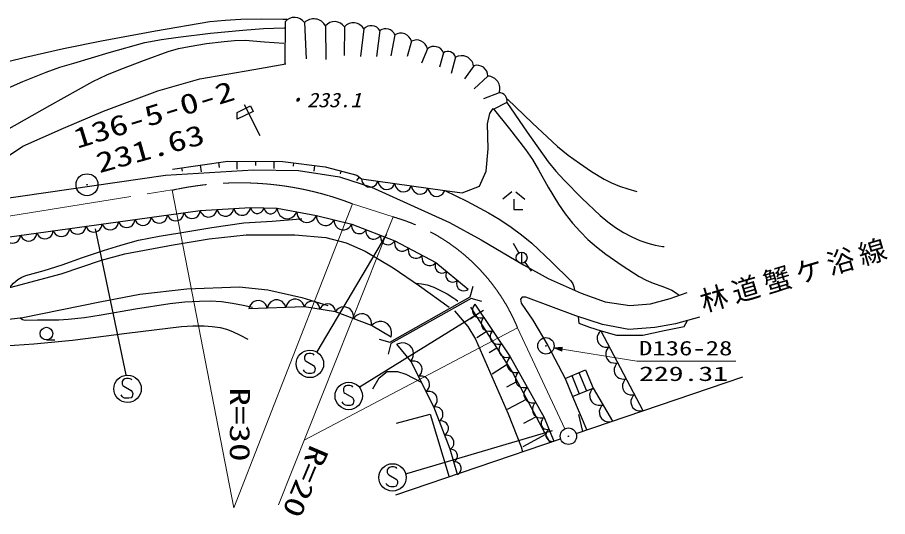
# Model space of a CAD drawing. Units: millimetres, scale not verified. Extents: x 40000 to 680000, y 20000 to 380000.
# Drawn here: x 301816 to 380898, y 262523 to 307846 of the extents above; entities that cross this region are included whole.
import ezdxf
from ezdxf.enums import TextEntityAlignment as Align

# ---------------------------------------------------------------- set-up
doc = ezdxf.new("R2010")
doc.units = ezdxf.units.MM
doc.header["$LTSCALE"] = 1000
doc.linetypes.add('CHAIN', pattern=[18.5, 12, -1.5, 3.5, -1.5])
for name, color, linetype, lineweight in [('M-BGD', 7, 'Continuous', 25), ('M-BGD-HTXT', 7, 'Continuous', 13), ('M-BMK', 2, 'CHAIN', 13), ('M-OTRS', 6, 'Continuous', 25), ('M-STR-STRC', 7, 'Continuous', 25)]:
    doc.layers.add(name, color=color, linetype=linetype, lineweight=lineweight)
doc.layers.add('M-BMK-SRVR', color=7, linetype='Continuous')
doc.styles.add('ＭＳ ゴシック', font='')
doc.styles.get('ＭＳ ゴシック').set_extended_font_data('MS Gothic')

# ---------------------------------------------------------------- blocks, each defined once
blk = doc.blocks.new('BUHIN1')
at = {"color": 3, "linetype": 'Continuous', "lineweight": 25}
for radius in [746, 22.5]:
    blk.add_circle((0, 0), radius, dxfattribs=at)
blk = doc.blocks.new('BUHIN2')
at = {"color": 3, "linetype": 'Continuous', "lineweight": 25}
for radius in [995, 30]:
    blk.add_circle((0, 0), radius, dxfattribs=at)
blk = doc.blocks.new('BUHIN45')
at = {"color": 7, "linetype": 'Continuous', "lineweight": 25}
blk.add_lwpolyline([(-591, -461), (-440, -562), (-280, -622), (-63, -662), (122, -631), (295, -567), (478, -425), (583, -272), (657, -100), (671, 120), (649, 288), (591, 461)], dxfattribs=at)
blk = doc.blocks.new('BUHIN46')
at = {"color": 7, "linetype": 'Continuous', "lineweight": 25}
blk.add_lwpolyline([(-638, -421), (-493, -536), (-335, -610), (-118, -668), (73, -652), (255, -601), (452, -471), (571, -324), (661, -155), (693, 68), (684, 240), (638, 421)], dxfattribs=at)
blk = doc.blocks.new('BUHIN47')
at = {"color": 7, "linetype": 'Continuous', "lineweight": 25}
blk.add_lwpolyline([(-531, -290), (-425, -390), (-305, -459), (-137, -519), (14, -520), (161, -491), (326, -402), (429, -294), (511, -166), (551, 7), (556, 144), (531, 290)], dxfattribs=at)
blk = doc.blocks.new('BUHIN48')
at = {"color": 7, "linetype": 'Continuous', "lineweight": 25}
blk.add_lwpolyline([(-854, -303), (-720, -477), (-558, -607), (-325, -736), (-101, -771), (122, -764), (387, -670), (565, -535), (716, -366), (816, -119), (855, 83), (854, 303)], dxfattribs=at)
blk = doc.blocks.new('BUHIN49')
at = {"color": 7, "linetype": 'Continuous', "lineweight": 25}
blk.add_lwpolyline([(-791, -233), (-679, -397), (-538, -524), (-333, -652), (-131, -696), (73, -701), (318, -629), (487, -515), (633, -369), (736, -149), (782, 32), (791, 233)], dxfattribs=at)
blk = doc.blocks.new('BUHIN50')
at = {"color": 7, "linetype": 'Continuous', "lineweight": 25}
blk.add_lwpolyline([(-692, -112), (-614, -262), (-509, -384), (-350, -514), (-184, -573), (-13, -598), (201, -564), (355, -486), (494, -378), (604, -204), (662, -56), (692, 112)], dxfattribs=at)
blk = doc.blocks.new('BUHIN51')
at = {"color": 7, "linetype": 'Continuous', "lineweight": 25}
blk.add_lwpolyline([(-702, -29), (-642, -188), (-552, -322), (-409, -470), (-251, -548), (-84, -594), (133, -585), (296, -525), (447, -435), (577, -275), (652, -135), (702, 29)], dxfattribs=at)
blk = doc.blocks.new('BUHIN52')
at = {"color": 7, "linetype": 'Continuous', "lineweight": 25}
blk.add_lwpolyline([(-627, 103), (-603, -49), (-548, -184), (-448, -342), (-323, -440), (-183, -511), (11, -542), (166, -519), (316, -467), (461, -349), (553, -238), (627, -103)], dxfattribs=at)
blk = doc.blocks.new('BUHIN53')
at = {"color": 7, "linetype": 'Continuous', "lineweight": 25}
blk.add_lwpolyline([(-647, 315), (-671, 143), (-655, -21), (-598, -225), (-493, -372), (-365, -494), (-165, -592), (11, -618), (191, -609), (386, -529), (522, -439), (647, -315)], dxfattribs=at)
blk = doc.blocks.new('BUHIN54')
at = {"color": 7, "linetype": 'Continuous', "lineweight": 25}
blk.add_lwpolyline([(-680, 403), (-722, 216), (-719, 35), (-675, -193), (-573, -363), (-444, -509), (-233, -634), (-43, -677), (155, -684), (376, -613), (533, -527), (680, -403)], dxfattribs=at)
blk = doc.blocks.new('BUHIN55')
at = {"color": 7, "linetype": 'Continuous', "lineweight": 25}
blk.add_lwpolyline([(-457, 355), (-505, 223), (-519, 91), (-508, -79), (-450, -211), (-369, -329), (-227, -439), (-93, -488), (50, -511), (217, -480), (339, -432), (457, -355)], dxfattribs=at)
blk = doc.blocks.new('BUHIN56')
at = {"color": 7, "linetype": 'Continuous', "lineweight": 25}
blk.add_lwpolyline([(-758, 429), (-800, 222), (-792, 23), (-739, -227), (-624, -413), (-478, -570), (-243, -703), (-32, -747), (186, -750), (428, -667), (599, -569), (758, -429)], dxfattribs=at)
blk = doc.blocks.new('BUHIN57')
at = {"color": 7, "linetype": 'Continuous', "lineweight": 25}
blk.add_lwpolyline([(-695, 434), (-743, 242), (-744, 54), (-704, -183), (-603, -362), (-473, -517), (-257, -651), (-61, -701), (144, -713), (375, -645), (540, -560), (695, -434)], dxfattribs=at)
blk = doc.blocks.new('BUHIN58')
at = {"color": 7, "linetype": 'Continuous', "lineweight": 25}
blk.add_lwpolyline([(712, 451), (555, 581), (382, 666), (144, 735), (-67, 721), (-268, 668), (-489, 529), (-623, 369), (-725, 185), (-765, -60), (-759, -251), (-712, -451)], dxfattribs=at)
blk = doc.blocks.new('BUHIN59')
at = {"color": 7, "linetype": 'Continuous', "lineweight": 25}
blk.add_lwpolyline([(666, 255), (558, 389), (428, 488), (242, 585), (65, 609), (-111, 599), (-317, 520), (-455, 410), (-571, 274), (-645, 78), (-672, -81), (-666, -255)], dxfattribs=at)
blk = doc.blocks.new('BUHIN60')
at = {"color": 7, "linetype": 'Continuous', "lineweight": 25}
blk.add_lwpolyline([(865, 140), (768, 329), (637, 481), (437, 643), (230, 716), (16, 748), (-252, 705), (-445, 607), (-618, 472), (-756, 255), (-828, 70), (-865, -140)], dxfattribs=at)
blk = doc.blocks.new('BUHIN63')
at = {"color": 7, "linetype": 'Continuous', "lineweight": 25}
blk.add_lwpolyline([(646, -423), (695, -242), (700, -66), (667, 159), (575, 330), (455, 477), (255, 608), (71, 659), (-122, 675), (-341, 615), (-497, 537), (-646, 423)], dxfattribs=at)
blk = doc.blocks.new('BUHIN64')
at = {"color": 7, "linetype": 'Continuous', "lineweight": 25}
blk.add_lwpolyline([(537, -430), (596, -274), (615, -118), (605, 84), (539, 243), (445, 385), (278, 518), (120, 579), (-50, 609), (-250, 575), (-395, 519), (-537, 430)], dxfattribs=at)
blk = doc.blocks.new('BUHIN65')
at = {"color": 7, "linetype": 'Continuous', "lineweight": 25}
blk.add_lwpolyline([(427, -410), (489, -281), (518, -149), (525, 25), (480, 167), (410, 295), (278, 422), (147, 486), (4, 525), (-169, 511), (-298, 475), (-427, 410)], dxfattribs=at)
blk = doc.blocks.new('BUHIN66')
at = {"color": 7, "linetype": 'Continuous', "lineweight": 25}
blk.add_lwpolyline([(-709, -289), (-589, -430), (-448, -534), (-246, -633), (-55, -655), (133, -640), (353, -551), (498, -429), (619, -281), (693, -68), (719, 103), (709, 289)], dxfattribs=at)
blk = doc.blocks.new('BUHIN130')
at = {"color": 7, "linetype": 'Continuous', "lineweight": 25}
blk.add_line((288, -496), (933, -122), dxfattribs=at)
blk.add_circle((0, 0), 574, dxfattribs=at)
blk = doc.blocks.new('BUHIN131')
at = {"color": 7, "linetype": 'Continuous', "lineweight": 25}
for p, q in [((-236, 794), (787, 636)), ((-573, 598), (-943, -368))]:
    blk.add_line(p, q, dxfattribs=at)
blk.add_lwpolyline([(-78, 134), (404, -696), (1100, -292)], dxfattribs=at)
blk = doc.blocks.new('BUHIN136')
at = {"color": 7, "linetype": 'Continuous', "lineweight": 25}
blk.add_line((-250, 430), (250, -430), dxfattribs=at)
blk.add_circle((0, 0), 498, dxfattribs=at)
blk = doc.blocks.new('BUHIN138')
at = {"color": 6, "linetype": 'Continuous', "lineweight": 25}
for radius in [746, 22.5]:
    blk.add_circle((0, 0), radius, dxfattribs=at)
blk = doc.blocks.new('BUHIN140')
at = {"color": 7, "linetype": 'Continuous', "lineweight": 25}
blk.add_lwpolyline([(-70, 892), (-167, 922), (-270, 913), (-396, 869), (-563, 771), (-682, 652), (-754, 502), (-755, 342), (-688, 215), (-636, 137), (-530, 54), (-420, 38), (367, 40), (489, -20), (610, -130), (675, -266), (697, -391), (677, -532), (538, -678), (289, -822), (172, -869), (41, -880), (-93, -849), (-240, -768)], dxfattribs=at)
blk.add_circle((0, 0), 1244, dxfattribs=at)

msp = doc.modelspace()

# ---------------------------------------------------------------- linework, layer by layer
at = {"layer": 'M-BGD'}
for p, q in [((326155, 307447), (326105, 303664)), ((327897, 307373), (328046, 304087)), ((329814, 307074), (329839, 304037)), ((331531, 306999), (331507, 304385)), ((333299, 306800), (333000, 304311)), ((334768, 306651), (334444, 304311)), ((336112, 306252), (335763, 304361)), ((337630, 305680), (337232, 304286)), ((339074, 305008), (338526, 303688)), ((340543, 304634), (340169, 303315)), ((341638, 304236), (341240, 302742)), ((318389, 302275), (323288, 303118)), ((323288, 303118), (326220, 303640)), ((343281, 303464), (342435, 302269)), ((314574, 301191), (318389, 302275)), ((344576, 302518), (343331, 301373)), ((309634, 299343), (314574, 301191)), ((345596, 301000), (344177, 300452)), ((322418, 299941), (323850, 297121)), ((346293, 300129), (345049, 299481)), ((306019, 297777), (309634, 299343)), ((344527, 298173), (344737, 299117)), ((344737, 299117), (345052, 299563)), ((344606, 295917), (344527, 298173)), ((302325, 296170), (306019, 297777)), ((300357, 294845), (302325, 296170)), ((344422, 293898), (344606, 295917)), ((315905, 294054), (320937, 294786)), ((318421, 294420), (318507, 293827)), ((320098, 294664), (320161, 294232)), ((320937, 294786), (325949, 294767)), ((321772, 294783), (321769, 294055)), ((323443, 294776), (323441, 294411)), ((325113, 294770), (325111, 294143)), ((325949, 294767), (329785, 294266)), ((326908, 294642), (326867, 294327)), ((328826, 294391), (328762, 293899)), ((329785, 294266), (332657, 293514)), ((297767, 290994), (315262, 293523)), ((315262, 293523), (323264, 294015)), ((316744, 294176), (316784, 293899)), ((323264, 294015), (327365, 293933)), ((327365, 293933), (331084, 293359)), ((331221, 293890), (331154, 293633)), ((332657, 293514), (333086, 293198)), ((343819, 292534), (344422, 293898)), ((331084, 293359), (333982, 292429)), ((332871, 293356), (332634, 293034)), ((333086, 293198), (340667, 292140)), ((333982, 292429), (341080, 289230)), ((340667, 292140), (342245, 291904)), ((342245, 291904), (343819, 292534)), ((291718, 286652), (318430, 290315)), ((318430, 290315), (323008, 290577)), ((323008, 290577), (325429, 290512)), ((325429, 290512), (328991, 289846)), ((328991, 289846), (332196, 289061)), ((332196, 289061), (336120, 287556)), ((341080, 289230), (343955, 287665)), ((319255, 287740), (322619, 288106)), ((322619, 288106), (327016, 288106)), ((327016, 288106), (329847, 287873)), ((329847, 287873), (331691, 287373)), ((311581, 286374), (315958, 287207)), ((315958, 287207), (319255, 287740)), ((331691, 287373), (333423, 286607)), ((336120, 287556), (339849, 285594)), ((343955, 287665), (347811, 285396)), ((347386, 286463), (346893, 287333)), ((309449, 285808), (311581, 286374)), ((333423, 286607), (335954, 285108)), ((305785, 284576), (309449, 285808)), ((339849, 285594), (342792, 283174)), ((347922, 285621), (348500, 284805)), ((335954, 285108), (338352, 283476)), ((347811, 285396), (350053, 284138)), ((301122, 283310), (305785, 284576)), ((350053, 284138), (353061, 282798)), ((312949, 282720), (317229, 283189)), ((317229, 283189), (321963, 283385)), ((321963, 283385), (324584, 283111)), ((338352, 283476), (341050, 281544)), ((342959, 282490), (343227, 283453)), ((309311, 282015), (312949, 282720)), ((324584, 283111), (327675, 282407)), ((327675, 282407), (330023, 281702)), ((335669, 278374), (342959, 282490)), ((347687, 282431), (347534, 282258)), ((348033, 282431), (347687, 282431)), ((352562, 280742), (348033, 282431)), ((353061, 282798), (355221, 282032)), ((359361, 281836), (361145, 282335)), ((361145, 282335), (362685, 282883)), ((302307, 280607), (309311, 282015)), ((327900, 281582), (322845, 281389)), ((330716, 281124), (327900, 281582)), ((343056, 282311), (335767, 278227)), ((343003, 281531), (346811, 275597)), ((344019, 282040), (343056, 282311)), ((343393, 281806), (346600, 277026)), ((347534, 282258), (347611, 281913)), ((347611, 281913), (348666, 280358)), ((355221, 282032), (357463, 281677)), ((357463, 281677), (359361, 281836)), ((333990, 279873), (330716, 281124)), ((341530, 281191), (342759, 279794)), ((343479, 280789), (342966, 280460)), ((355000, 279955), (352562, 280742)), ((296188, 279903), (302307, 280607)), ((348666, 280358), (350010, 278055)), ((352780, 280672), (352846, 280089)), ((352846, 280089), (353810, 279729)), ((357380, 279514), (355000, 279955)), ((361622, 280013), (359760, 279706)), ((363807, 280640), (361622, 280013)), ((362396, 279793), (362728, 280331)), ((335771, 278814), (333990, 279873)), ((342759, 279794), (343433, 278638)), ((344431, 279305), (343557, 278745)), ((353810, 279729), (354864, 279382)), ((354831, 279391), (358662, 272143)), ((354864, 279382), (356252, 278983)), ((359760, 279706), (357380, 279514)), ((358656, 278983), (360584, 279407)), ((360584, 279407), (361651, 279639)), ((361651, 279639), (362396, 279793)), ((334706, 278642), (335669, 278374)), ((343433, 278638), (346419, 271846)), ((356252, 278983), (358656, 278983)), ((335767, 278227), (335496, 277265)), ((337576, 276623), (336300, 278164)), ((345383, 277822), (344704, 277386)), ((350010, 278055), (351583, 275070)), ((346600, 277026), (349686, 271507)), ((339656, 272484), (337576, 276623)), ((346335, 276338), (344952, 275451)), ((334680, 275124), (335415, 275702)), ((335415, 275702), (336360, 275702)), ((336360, 275702), (337122, 275439)), ((337122, 275439), (338461, 274756)), ((346811, 275597), (350208, 269242)), ((351583, 275070), (353445, 275840)), ((352191, 275321), (352876, 273662)), ((352847, 275593), (353533, 273934)), ((353445, 275840), (354131, 274181)), ((334128, 274126), (334680, 275124)), ((347241, 274792), (346259, 274268)), ((351583, 275070), (352269, 273411)), ((352603, 270057), (367746, 275204)), ((352269, 273411), (354131, 274181)), ((354131, 274181), (355893, 271175)), ((348101, 273184), (346323, 272233)), ((352269, 273411), (353551, 270379)), ((341149, 268633), (339656, 272484)), ((336267, 271008), (339326, 271832)), ((339326, 271832), (341064, 266105)), ((346419, 271846), (347599, 268860)), ((348961, 271576), (347808, 270960)), ((349686, 271507), (350555, 269361)), ((352793, 271806), (353175, 270260)), ((349821, 269968), (347757, 268864)), ((336217, 264488), (351183, 269575)), ((341802, 266358), (341149, 268633)), ((347599, 268860), (347731, 268392))]:
    msp.add_line(p, q, dxfattribs=at)
for points in [[(260547, 295227), (263169, 295630), (266929, 296183), (270675, 296795), (273696, 297338), (276716, 297943), (279949, 298659), (283177, 299435), (288009, 300669), (292851, 301892), (297695, 303070), (302557, 304231), (306009, 305010), (309473, 305731), (314374, 306618), (319296, 307466), (320708, 307608), (322125, 307690), (324034, 307722), (325937, 307693), (326137, 307689), (326346, 307684)], [(300241, 301111), (302318, 302025), (304424, 302887), (305676, 303323), (306958, 303705), (310167, 304662), (313389, 305558), (314902, 305839), (316438, 306063), (319359, 306413), (322288, 306703), (324169, 306831), (326067, 306900), (326087, 306901), (326117, 306901)], [(300853, 297629), (304750, 299853), (308678, 302027), (309932, 302618), (311210, 303155), (313356, 303978), (315531, 304748), (316461, 305011), (317415, 305217), (318994, 305467), (320595, 305659), (321559, 305743), (322524, 305767), (324275, 305642), (326035, 305506)], [(346293, 300129), (348148, 297425), (350059, 294746), (350760, 293889), (351513, 293064), (353125, 291447), (354784, 289868), (355464, 289295), (356181, 288769), (356903, 288319), (357655, 287920), (358369, 287603), (359112, 287340), (359777, 287170), (360450, 287060), (360529, 287050), (360607, 287039)], [(346346, 300433), (348601, 298262), (350909, 296125), (351879, 295344), (352896, 294603), (354002, 293860), (355141, 293170), (355815, 292824), (356521, 292530), (357306, 292272), (358104, 292046)], [(345052, 299563), (346549, 297733), (348002, 295863), (348613, 294952), (349178, 294001), (350053, 292434), (350980, 290898), (351601, 290017), (352276, 289163), (352945, 288409), (353665, 287689), (354456, 287001), (355295, 286354), (356791, 285311), (358320, 284319), (358946, 283989), (359599, 283713), (360457, 283425), (361284, 283082), (361628, 282870), (361952, 282622)], [(340667, 292140), (342662, 291149), (344636, 290101), (345673, 289485), (346681, 288816), (347639, 288109), (348559, 287354), (350356, 285668), (352121, 283928), (352287, 283664), (352395, 283378), (352424, 283243), (352449, 283097)], [(301122, 283310), (301470, 283705), (301861, 284057), (302208, 284266), (302595, 284427), (304240, 284873), (305870, 285378), (307739, 286055), (309627, 286675), (311216, 287177), (312818, 287620), (314688, 287982), (316582, 288287), (319481, 288774), (322394, 289203), (324963, 289347), (327531, 289551), (327600, 289559), (327670, 289567)], [(338045, 283703), (338555, 283670), (339052, 283578), (339668, 283349), (340276, 283059), (340884, 282739), (341469, 282363), (341655, 282229), (341840, 282092)], [(302054, 280560), (302281, 280429), (302531, 280354), (303652, 280396), (304768, 280378), (305590, 280376), (306426, 280435), (307924, 280610), (309425, 280846), (312541, 281390), (315677, 281877), (317019, 282015), (318379, 282094), (319369, 282098), (320365, 282042), (321352, 281914), (322331, 281725), (322760, 281631), (323189, 281535)], [(335771, 278814), (335826, 279058), (335822, 279295), (335765, 279595), (335633, 279818), (335463, 280009), (335187, 280173), (334938, 280231), (334678, 280241), (334388, 280148), (334183, 280035), (333990, 279873)], [(299771, 277959), (303299, 278216), (306830, 278533), (311772, 279168), (316723, 279778), (317759, 279840), (318802, 279843), (319524, 279794), (320245, 279684), (320813, 279540), (321372, 279336), (322075, 279003), (322764, 278630)], [(337576, 276623), (337705, 276828), (337779, 277045), (337824, 277335), (337776, 277581), (337684, 277810), (337486, 278049), (337279, 278182), (337046, 278275), (336752, 278285), (336529, 278249), (336300, 278164)]]:
    msp.add_lwpolyline(points, dxfattribs=at)
msp.add_lwpolyline([(323003, 299828), (323235, 299318), (321795, 298621), (321795, 299206)], close=True, dxfattribs=at)
for centre, radius, start, end in [((326998, 306756), 1090, 34.41589, 140.67609), ((328743, 306505), 1212, 28.01196, 134.27216), ((330645, 306392), 1074, 34.38037, 140.64056), ((332340, 306237), 1112, 30.44116, 136.70135), ((333977, 306175), 923, 31.06317, 137.32339), ((335290, 305947), 876, 20.36554, 126.62576), ((336656, 305397), 1014, 16.211, 122.47119), ((338100, 304802), 995, 11.9071, 118.16733), ((339669, 304270), 947, 22.60541, 128.8656), ((340941, 304024), 728, 16.88681, 123.147), ((342170, 303234), 1134, 11.7106, 117.97083), ((343574, 302506), 1002, 0.71173, 106.97192), ((344516, 301376), 1144, 340.77618, 87.03641), ((345618, 300303), 697, 345.52972, 91.78992)]:
    msp.add_arc(centre, radius, start, end, dxfattribs=at)
at = {"layer": 'M-BGD-HTXT'}
for p, q in [((315866, 292154), (321479, 263315)), ((332273, 290916), (321479, 263315)), ((335955, 289735), (325555, 263578)), ((347263, 279675), (327871, 269464)), ((350568, 277840), (358099, 276631)), ((358099, 276631), (367114, 276631))]:
    msp.add_line(p, q, dxfattribs=at)
for points in [[(350568, 277840), (351279, 277536), (351338, 277906)], [(350720, 277815), (351283, 277858), (351241, 277599)], [(350794, 277804), (351251, 277835), (351218, 277631)], [(350870, 277791), (351218, 277811), (351195, 277663)], [(350944, 277779), (351186, 277788), (351171, 277695)]]:
    msp.add_lwpolyline(points, close=True, dxfattribs=at)
for points in [[(350644, 277828), (351315, 277881), (351265, 277567), (350646, 277827)], [(351151, 277746), (351020, 277767), (351154, 277765), (351148, 277728), (351020, 277767)]]:
    msp.add_lwpolyline(points, dxfattribs=at)
at = {"layer": 'M-BMK'}
for p, q in [((263751, 283823), (315894, 292196)), ((332273, 290916), (335955, 289735)), ((347263, 279675), (351573, 270499))]:
    msp.add_line(p, q, dxfattribs=at)
for centre, radius, start, end in [((322022, 264403), 28426, 68.86206, 102.50751), ((331204, 273009), 17388, 22.54291, 74.14191)]:
    msp.add_arc(centre, radius, start, end, dxfattribs=at)
at = {"layer": 'M-STR-STRC'}
for p, q in [((308889, 288649), (311658, 275395)), ((335366, 288168), (329013, 277495)), ((344162, 281235), (332958, 274316)), ((350410, 270319), (337170, 266389))]:
    msp.add_line(p, q, dxfattribs=at)

# ---------------------------------------------------------------- block references
at = {"layer": 'M-BGD', "rotation": 329.86316}
for name, p in [('BUHIN66', (333844, 293092)), ('BUHIN66', (335360, 292880)), ('BUHIN66', (336876, 292669)), ('BUHIN66', (338392, 292457)), ('BUHIN66', (339908, 292246)), ('BUHIN131', (346933, 291195)), ('BUHIN46', (319193, 290359)), ('BUHIN46', (320719, 290446)), ('BUHIN46', (322245, 290533)), ('BUHIN47', (323613, 290561)), ('BUHIN47', (324823, 290528)), ('BUHIN48', (326319, 290345)), ('BUHIN45', (313236, 289603)), ('BUHIN45', (314720, 289807)), ('BUHIN45', (316204, 290010)), ('BUHIN45', (317688, 290214)), ('BUHIN48', (328100, 290012)), ('BUHIN49', (329792, 289650)), ('BUHIN45', (307300, 288789)), ('BUHIN45', (308784, 288993)), ('BUHIN45', (310268, 289196)), ('BUHIN45', (311752, 289400)), ('BUHIN49', (331394, 289257)), ('BUHIN45', (301364, 287975)), ('BUHIN45', (302848, 288179)), ('BUHIN45', (304332, 288382)), ('BUHIN45', (305816, 288586)), ('BUHIN50', (332850, 288810)), ('BUHIN50', (334158, 288309)), ('BUHIN50', (335466, 287807)), ('BUHIN51', (336742, 287229)), ('BUHIN51', (337985, 286575)), ('BUHIN51', (339227, 285921)), ('BUHIN136', (347633, 286029)), ('BUHIN52', (340339, 285191)), ('BUHIN52', (341320, 284384)), ('BUHIN52', (342302, 283577)), ('BUHIN58', (323687, 281421)), ('BUHIN58', (325372, 281486)), ('BUHIN58', (327057, 281550)), ('BUHIN59', (328604, 281467)), ('BUHIN59', (330012, 281239)), ('BUHIN60', (331534, 280812)), ('BUHIN53', (343794, 281208)), ('BUHIN60', (333171, 280186)), ('BUHIN53', (344596, 280013)), ('BUHIN130', (304459, 279140)), ('BUHIN53', (345398, 278818)), ('BUHIN57', (355214, 278666)), ('BUHIN53', (346199, 277624)), ('BUHIN57', (355981, 277217)), ('BUHIN63', (337923, 275933)), ('BUHIN54', (346986, 276336)), ('BUHIN57', (356747, 275767)), ('BUHIN63', (338616, 274554)), ('BUHIN54', (347757, 274957)), ('BUHIN57', (357513, 274318)), ('BUHIN63', (339310, 273174)), ('BUHIN54', (348528, 273577)), ('BUHIN56', (354572, 273429)), ('BUHIN54', (349300, 272197)), ('BUHIN57', (358279, 272868)), ('BUHIN64', (339905, 271842)), ('BUHIN56', (355452, 271927)), ('BUHIN64', (340403, 270558)), ('BUHIN55', (349903, 270971)), ('BUHIN55', (350338, 269898)), ('BUHIN64', (340900, 269275)), ('BUHIN65', (341312, 268064)), ('BUHIN65', (341639, 266926))]:
    msp.add_blockref(name, p, dxfattribs=at)
at = {"layer": 'M-BMK-SRVR', "rotation": 329.86316}
for name, p in [('BUHIN2', (308144, 292653)), ('BUHIN1', (349846, 278025))]:
    msp.add_blockref(name, p, dxfattribs=at)
at = {"layer": 'M-OTRS', "rotation": 329.86316}
msp.add_blockref('BUHIN138', (351892, 269820), dxfattribs=at)
at = {"layer": 'M-STR-STRC', "rotation": 329.86316}
for p in [(328401, 276384), (311832, 274118), (331924, 273474), (335907, 266083)]:
    msp.add_blockref('BUHIN140', p, dxfattribs=at)

# ---------------------------------------------------------------- texts
at = {"layer": 'M-BGD-HTXT', "style": 'ＭＳ ゴシック', "width": 1.35}
for s, rotation, p in [('136-5-0-2', 17.2, (307406, 295391)), ('231.63', 15.6, (309413, 293166)), ('R=30', 270, (320576, 274250)), ('R=20', 247.2, (327958, 269367))]:
    msp.add_text(s, height=1833, rotation=rotation, dxfattribs=at).set_placement(p, align=Align.BOTTOM_LEFT)
at = {"layer": 'M-BGD-HTXT', "style": 'ＭＳ ゴシック', "oblique": 15}
for s, width, p in [('・', 0.85, (326382, 299291)), ('233.1', 1.1, (328132, 299291))]:
    msp.add_text(s, height=1320, dxfattribs=dict(at, width=width)).set_placement(p, align=Align.BOTTOM_LEFT)
at = {"layer": 'M-BGD-HTXT', "style": 'ＭＳ ゴシック'}
for s, width, p in [('D136-28', 1.35, (358308, 276763)), ('229.31', 1.5, (358315, 274438))]:
    msp.add_text(s, height=1320, dxfattribs=dict(at, width=width)).set_placement(p, align=Align.BOTTOM_LEFT)
at = {"layer": 'M-BGD-HTXT', "insert": (364246, 280863), "char_height": 1833, "attachment_point": 7, "rotation": 16.4, "style": 'ＭＳ ゴシック'}
msp.add_mtext('\\T1.2;林道蟹ケ浴線', dxfattribs=at)

doc.saveas('drawing.dxf')
